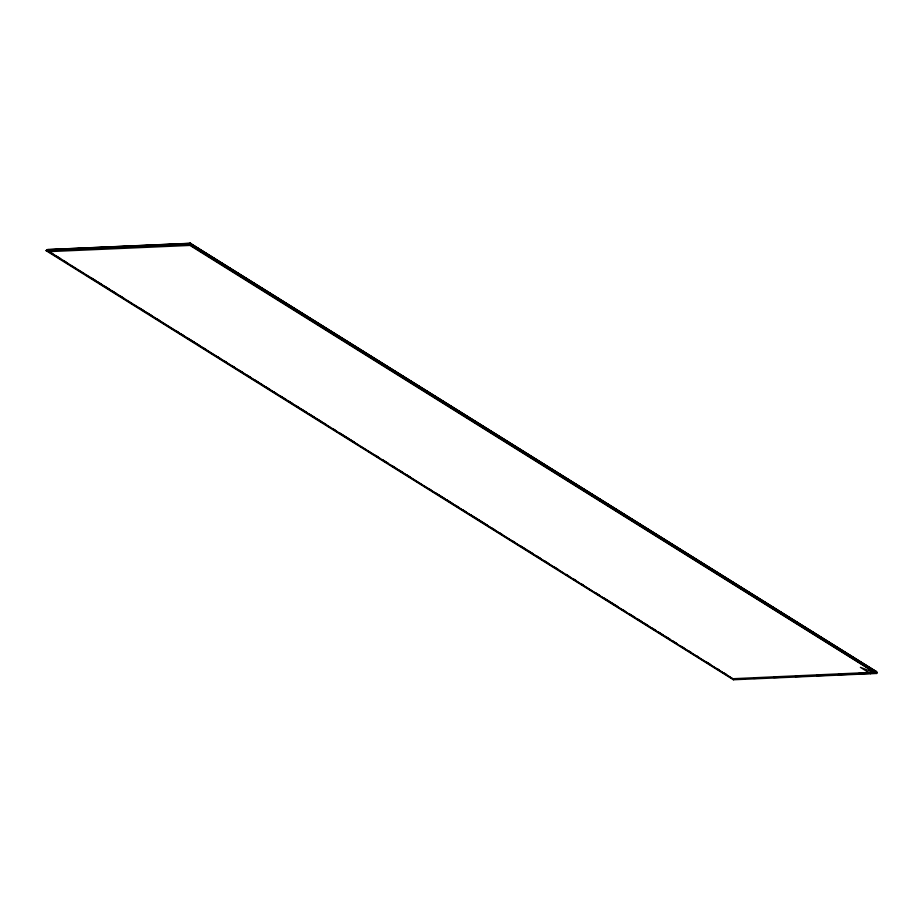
<?xml version="1.0" encoding="UTF-8"?>
<svg xmlns="http://www.w3.org/2000/svg" width="923" height="923" viewBox="0 0 923 923"><rect width="100%" height="100%" fill="white"/><g stroke="black" fill="none" stroke-linecap="round" stroke-linejoin="round"><path stroke-width="1.38" d="M48.977 249.625L47.131 249.672L46.15 250.687L733.416 679.766L876.585 673.467L876.746 672.14L875.512 670.929M48.7 251.644L189.988 245.426L874.162 672.256L732.758 678.717L48.804 251.391M46.15 250.687L189.319 244.387L190.703 243.384L47.131 249.672M733.416 679.766L733.75 678.993L736.612 678.866M47.442 249.579L190.565 243.268M46.6 249.995L190.865 243.626M46.358 250.26L189.527 243.96L876.792 673.04M753.779 678.117L758.083 677.932M773.82 677.24L778.112 677.044M795.28 676.294L799.572 676.098M816.751 675.348L821.043 675.151M838.211 674.401L841.072 674.275M858.252 673.525L862.544 673.329M745.08 678.843L733.623 679.34L728.732 676.294M753.664 678.463L765.121 677.955M773.716 677.574L786.592 677.009M795.188 676.628L808.075 676.063M816.659 675.694L828.116 675.186M838.142 674.748L849.587 674.24M858.182 673.859L869.639 673.363M190.288 243.245L876.423 671.609M190.138 243.291L876.608 671.875M189.988 243.384L876.746 672.14M189.838 243.522L876.827 672.429M189.7 243.695L876.85 672.705M189.319 244.387L876.585 673.467L860.386 667.341L870.608 673.732M50.269 252.279L52.715 253.802M56.13 255.971L60.053 258.382M63.456 260.54L65.902 262.074M91.55 278.088L95.507 280.523M97.665 281.896L101.622 284.342M104.991 286.476L108.96 288.922M112.318 291.057L116.286 293.502M119.644 295.625L123.624 298.083M139.2 307.832L144.415 311.063M146.526 312.401L151.753 315.643M156.645 318.689L159.091 320.223M175.843 330.711L178.289 332.234M180.723 333.757L184.392 336.053M188.061 338.337L194.545 342.352M195.388 342.906L199.056 345.202M202.714 347.486L206.383 349.771M217.378 356.636L219.824 358.17M224.704 361.216L227.15 362.739M232.031 365.796L234.477 367.319M239.369 370.365L243.453 372.892M247.122 375.176L250.791 377.472M254.46 379.757L258.128 382.053M260.136 383.333L262.57 384.856M266.239 387.141L269.908 389.437M273.566 391.721L276.012 393.244M280.892 396.302L286.245 399.613M288.23 400.87L292.36 403.42M295.556 405.451L299.698 408.001M301.659 409.258L307.036 412.581M308.997 413.839L314.362 417.161M316.324 418.419L321.7 421.742M323.65 422.988L326.096 424.511M332.707 428.618L335.153 430.141M340.045 433.199L342.491 434.721M343.194 435.195L346.863 437.479M347.383 437.779L349.829 439.302M350.521 439.775L354.19 442.059M375.499 455.339L377.945 456.862M382.837 459.908L388.398 463.415M392.056 465.7L395.725 467.984M399.394 470.28L403.051 472.564M406.72 474.849L410.389 477.145M428.71 488.579L431.145 490.101M436.037 493.159L438.483 494.682M439.083 495.028L444.586 498.489M446.42 499.608L451.912 503.07M455.581 505.354L459.25 507.65M462.908 509.934L466.577 512.219M470.245 514.515L472.68 516.038M473.314 516.407L476.983 518.691M477.572 519.084L480.018 520.607M480.652 520.987L484.321 523.272M484.898 523.664L487.344 525.187M492.224 528.233L494.67 529.767M499.562 532.813L501.997 534.336M512.992 541.201L515.438 542.724M520.33 545.781L525.891 549.231M527.656 550.35L533.229 553.812M536.898 556.096L540.566 558.392M544.235 560.676L547.904 562.972M554.527 567.137L558.196 569.422M566.237 574.418L568.683 575.94M573.575 578.998L576.021 580.521M580.913 583.578L583.359 585.101M596.062 593.062L599.731 595.347M603.388 597.643L607.057 599.927M607.819 600.377L614.383 604.507M615.145 604.957L617.591 606.48M622.483 609.526L624.929 611.061M629.821 614.107L632.267 615.641M632.705 615.941L635.151 617.464M637.158 618.687L642.477 622.044M644.496 623.267L648.592 625.863M652.249 628.148L655.918 630.432M657.949 631.667L663.245 635.012M665.275 636.247L670.583 639.581M672.613 640.827L676.686 643.4M681.578 646.446L684.012 647.981M688.904 651.027L691.35 652.549M696.23 655.607L698.676 657.13M706.856 662.206L710.525 664.491M716.998 668.564L719.444 670.086M724.324 673.144L726.77 674.667M50.027 252.556L61.033 259.421M63.479 260.955L68.371 264.001M70.817 265.536L75.709 268.581M78.155 270.116L83.047 273.162M85.493 274.696L96.5 281.561M98.946 283.096L124.617 299.121M127.062 300.656L131.954 303.702M134.4 305.236L139.292 308.282M141.738 309.816L146.63 312.862M149.076 314.397L195.549 343.402M197.995 344.937L259.144 383.114M261.59 384.637L322.727 422.815M325.173 424.338L330.065 427.395M332.511 428.918L337.403 431.976M339.849 433.498L358.193 444.955M360.639 446.478L365.531 449.536M367.977 451.059L372.869 454.116M375.315 455.639L380.207 458.696M382.653 460.219L387.545 463.277M389.991 464.8L421.788 484.656M424.234 486.179L429.126 489.236M431.572 490.759L436.464 493.817M438.91 495.339L556.304 568.637M558.75 570.16L563.641 573.218M566.087 574.741L570.979 577.798M573.425 579.321L578.317 582.378M580.763 583.901L591.77 590.778M594.216 592.301L599.108 595.358M601.554 596.881L627.236 612.918M629.682 614.441L655.365 630.478M657.811 632.001L662.702 635.059M665.148 636.582L670.04 639.639M672.486 641.173L677.367 644.219M679.813 645.754L726.286 674.759"/></g></svg>
